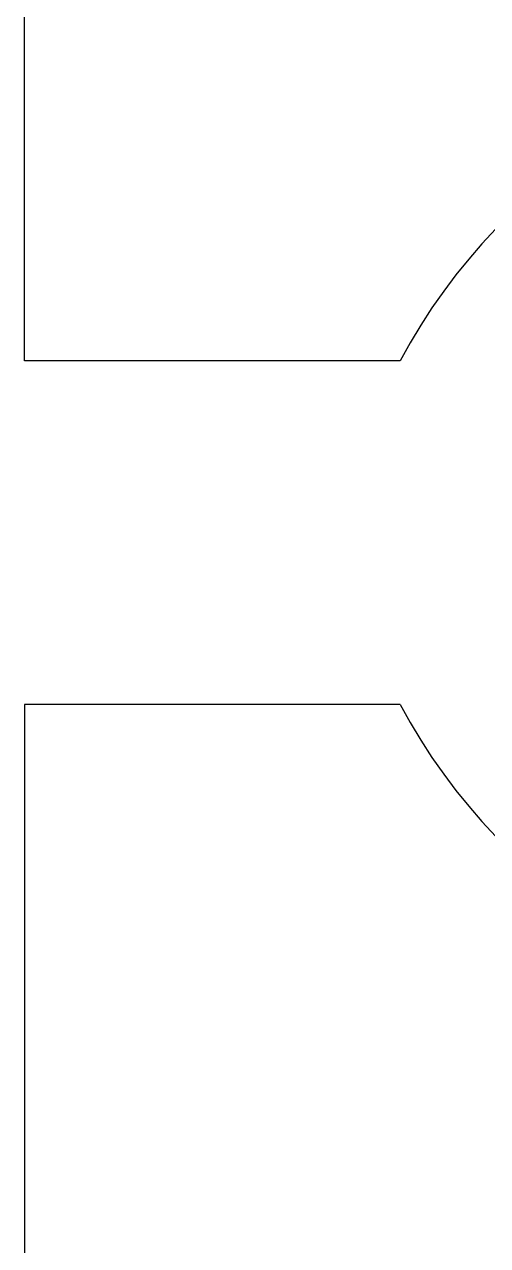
# Model space of a CAD drawing. Extents: x 44 to 87.6, y -168.1 to -136.9.
# Drawn here: x 60.5574 to 60.6803, y -146.7225 to -146.3986 of the extents above; entities that cross this region are included whole.
import ezdxf

# ---------------------------------------------------------------- set-up
doc = ezdxf.new("R2010")
doc.units = 0
doc.header["$LTSCALE"] = 0.4
doc.header["$MEASUREMENT"] = 0
doc.layers.add('PECA', color=3, linetype='CONTINUOUS')

msp = doc.modelspace()

# ---------------------------------------------------------------- linework, layer by layer
at = {"layer": 'PECA'}
for p, q in [((60.55739, -146.48786), (60.55739, -146.17176)), ((60.65711, -146.48786), (60.55739, -146.48786)), ((60.55739, -146.57899), (60.55739, -146.82212)), ((60.65711, -146.57899), (60.55739, -146.57899))]:
    msp.add_line(p, q, dxfattribs=at)
for centre, start, end in [((60.79761, -146.56308), 28.1642, 151.8358), ((60.79761, -146.50376), 208.1642, 331.8358)]:
    msp.add_arc(centre, 0.15938, start, end, dxfattribs=at)

doc.saveas('drawing.dxf')
